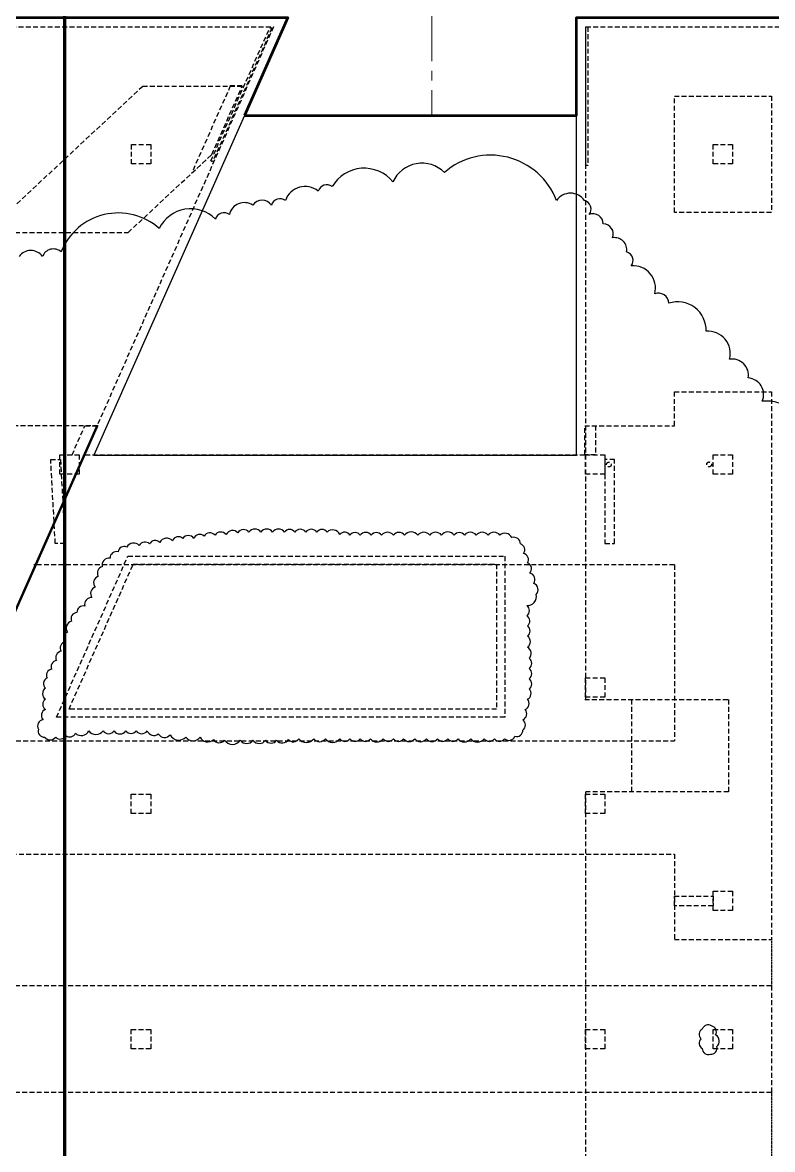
# Model space of a CAD drawing. Header units: inches. Extents: x -26500 to 0, y -3347 to 2257.
# Drawn here: x -23368 to -22440, y -2078 to -683 of the extents above; entities that cross this region are included whole.
import ezdxf

# ---------------------------------------------------------------- set-up
doc = ezdxf.new("R2010")
doc.units = ezdxf.units.IN
doc.header["$LTSCALE"] = 48
doc.header["$MEASUREMENT"] = 0
for name, pattern in [('A104$0$CENTER', [2, 1.25, -0.25, 0.25, -0.25]), ('Matchline$0$DASHED', [0.75, 0.5, -0.25]), ('NB - 5th floor_plan$0$HIDDEN2', [0.1875, 0.125, -0.0625])]:
    doc.linetypes.add(name, pattern=pattern)
for name, color, linetype in [('A104$0$A-ANNO-WEST', 8, 'Continuous'), ('A104$0$A-GRID-GRDP0-15', 8, 'Continuous'), ('Matchline$0$Match Line', 5, 'Matchline$0$DASHED'), ('NB - 5th floor_plan$0$STCCOLS1', 1, 'NB - 5th floor_plan$0$HIDDEN2'), ('NB - 5th floor_plan$0$STCCOLS2', 1, 'NB - 5th floor_plan$0$HIDDEN2'), ('NB - 5th floor_plan$0$STDROPS', 1, 'NB - 5th floor_plan$0$HIDDEN2'), ('NB - 5th floor_plan$0$STPJ', 1, 'NB - 5th floor_plan$0$HIDDEN2'), ('NB - 5th floor_plan$0$STSLABEDGE', 1, 'NB - 5th floor_plan$0$HIDDEN2'), ('NB - 5th floor_plan$0$STSLABNOTCH', 1, 'NB - 5th floor_plan$0$HIDDEN2'), ('NB - 5th floor_plan$0$STWETSTACK', 1, 'NB - 5th floor_plan$0$HIDDEN2'), ('XREF', 7, 'Continuous')]:
    doc.layers.add(name, color=color, linetype=linetype)

# ---------------------------------------------------------------- blocks, each defined once
blk = doc.blocks.new('A104')
at = {"layer": 'A104$0$A-ANNO-WEST', "lineweight": 30}
for p, q in [((-23093.0624, -797.9051), (-23279.2352, -1218.378)), ((-22682.0257, -1218.378), (-22682.0257, -797.9051)), ((-23279.2352, -1218.378, -0.007), (-22682.0257, -1218.378, -0.007))]:
    blk.add_line(p, q, dxfattribs=at)
at = {"layer": 'A104$0$A-ANNO-WEST', "lineweight": 53, "elevation": -0.0001, "flags": 128}
blk.add_lwpolyline([(-23093.0624, -797.9051), (-22682.0257, -797.9051), (-22682.0257, -676.9042), (-21061.0236, -676.9042), (-21061.0236, -2477.9051), (-22682.0257, -2477.9051), (-22682.0257, -2347.1498), (-22682.0257, -2347.1498), (-23779.0217, -2347.1498), (-23779.0217, -2347.1498), (-23837.3562, -2478.8988), (-25502.0254, -2478.9003), (-25502.0236, -2298.3308), (-25518.812, -2282.5399), (-25684.162, -2209.3266), (-25076.0596, -835.9378), (-24911.085, -908.9844), (-24842.0239, -857.4072), (-24842.0259, -676.9042), (-23039.4874, -676.9057), (-23093.0624, -797.9051)], close=True, dxfattribs=at)
at = {"layer": 'A104$0$A-GRID-GRDP0-15', "linetype": 'A104$0$CENTER', "lineweight": 0}
blk.add_line((-22861.0236, 2113.2362), (-22861.0236, -797.9051), dxfattribs=at)
blk = doc.blocks.new('Matchline')
at = {"layer": 'Matchline$0$Match Line', "color": 5, "lineweight": 0, "const_width": 4}
blk.add_lwpolyline([(-23315.6, -250.3), (-23315.6, -3345.5)], dxfattribs=at)
blk = doc.blocks.new('NB - 5th floor_plan')
at = {"layer": 'Defpoints'}
blk.add_lwpolyline([(-22400.2909, -1209.4721, 0.52056705), (-22452.3448, -1151.6749, 0.52056705), (-22452.3448, -1151.6749, 0.52056705), (-22469.6961, -1122.7763, 0.52056705), (-22469.6961, -1122.7763, 0.52056705), (-22492.8311, -1099.6575, 0.52056705), (-22492.8311, -1099.6575, 0.52056705), (-22521.7499, -1064.9792, 0.52056705), (-22521.7499, -1064.9792, 0.52056705), (-22568.02, -1030.3009, 0.52056705), (-22568.02, -1030.3009, 0.52056705), (-22585.3713, -1018.7415, 0.52056705), (-22585.3713, -1018.7415, 0.52056705), (-22614.2901, -984.0632, 0.52056705), (-22614.2901, -984.0632, 0.52056705), (-22620.0739, -966.7241, 0.52056705), (-22620.0739, -966.7241, 0.52056705), (-22637.4251, -949.3849, 0.52056705), (-22637.4251, -949.3849, 0.52056705), (-22648.9927, -932.0458, 0.52056705), (-22648.9927, -932.0458, 0.52056705), (-22666.344, -920.4863, 0.52056705), (-22666.344, -920.4863, 0.52056705), (-22672.1277, -903.1472, 0.52056705), (-22706.8303, -903.1472, 0.52056705), (-22706.8303, -903.1472, 0.52056705), (-22845.6406, -868.4689, 0.52056705), (-22845.6406, -868.4689, 0.52056705), (-22909.2619, -880.0283, 0.52056705), (-22909.2619, -880.0283, 0.52056705), (-22984.4508, -885.808, 0.52056705), (-22984.4508, -885.808, 0.52056705), (-23001.8021, -891.5878, 0.52056705), (-23001.8021, -891.5878, 0.52056705), (-23042.2885, -903.1472, 0.52056705), (-23042.2885, -903.1472, 0.52056705), (-23059.6397, -908.9269, 0.52056705), (-23059.6397, -908.9269, 0.52056705), (-23082.7748, -908.9269, 0.52056705), (-23082.7748, -908.9269, 0.52056705), (-23111.6936, -920.4863, 0.52056705), (-23111.6936, -920.4863, 0.52056705), (-23129.0449, -926.2661, 0.52056705), (-23129.0449, -926.2661, 0.52056705), (-23198.45, -937.8255, 0.52056705), (-23198.45, -937.8255, 0.52056705), (-23319.909, -966.7241, 0.52056705), (-23319.909, -966.7241, 0.52056705), (-23343.044, -972.5038, 0.52056705), (-23343.044, -972.5038, 0.52056705), (-23371.9628, -972.5038, 0.52056705)], format="xyb", dxfattribs=at)
for points in [[(-22732.0236, -1390.6639, 0.52056705), (-22734.9526, -1377.0048, 0.52056705), (-22734.9526, -1377.0048, 0.52056705), (-22739.8342, -1364.3213, 0.52056705), (-22739.8342, -1364.3213, 0.52056705), (-22742.7632, -1351.6378, 0.52056705), (-22742.7632, -1351.6378, 0.52056705), (-22747.6449, -1339.93, 0.52056705), (-22747.6449, -1339.93, 0.52056705), (-22751.5503, -1328.2222, 0.52056705), (-22751.5503, -1328.2222, 0.52056705), (-22762.2899, -1320.4169, 0.52056705), (-22762.2899, -1320.4169, 0.52056705), (-22776.9349, -1317.49, 0.52056705), (-22776.9349, -1317.49, 0.52056705), (-22791.5799, -1317.49, 0.52056705), (-22791.5799, -1317.49, 0.52056705), (-22806.225, -1317.49, 0.52056705), (-22806.225, -1317.49, 0.52056705), (-22820.8699, -1317.49, 0.52056705), (-22820.8699, -1317.49, 0.52056705), (-22833.5623, -1317.49, 0.52056705), (-22833.5623, -1317.49, 0.52056705), (-22849.1836, -1317.49, 0.52056705), (-22849.1836, -1317.49, 0.52056705), (-22863.8287, -1317.49, 0.52056705), (-22863.8287, -1317.49, 0.52056705), (-22878.4736, -1317.49, 0.52056705), (-22878.4736, -1317.49, 0.52056705), (-22895.0714, -1317.49, 0.52056705), (-22895.0714, -1317.49, 0.52056705), (-22908.74, -1317.49, 0.52056705), (-22908.74, -1317.49, 0.52056705), (-22923.385, -1317.49, 0.52056705), (-22923.385, -1317.49, 0.52056705), (-22936.0773, -1317.49, 0.52056705), (-22936.0773, -1317.49, 0.52056705), (-22949.7461, -1317.49, 0.52056705), (-22949.7461, -1317.49, 0.52056705), (-22962.4383, -1317.49, 0.52056705), (-22962.4383, -1317.49, 0.52056705), (-22975.1307, -1316.5144, 0.52056705), (-22975.1307, -1316.5144, 0.52056705), (-22990.752, -1313.5874, 0.52056705), (-22990.752, -1313.5874, 0.52056705), (-23003.4444, -1313.5874, 0.52056705), (-23003.4444, -1313.5874, 0.52056705), (-23017.113, -1313.5874, 0.52056705), (-23017.113, -1313.5874, 0.52056705), (-23030.7818, -1313.5874, 0.52056705), (-23030.7818, -1313.5874, 0.52056705), (-23043.4741, -1313.5874, 0.52056705), (-23043.4741, -1313.5874, 0.52056705), (-23058.1191, -1313.5874, 0.52056705), (-23058.1191, -1313.5874, 0.52056705), (-23072.7641, -1313.5874, 0.52056705), (-23072.7641, -1313.5874, 0.52056705), (-23087.4091, -1313.5874, 0.52056705), (-23087.4091, -1313.5874, 0.52056705), (-23101.0778, -1314.5631, 0.52056705), (-23101.0778, -1314.5631, 0.52056705), (-23115.7228, -1316.5144, 0.52056705), (-23115.7228, -1316.5144, 0.52056705), (-23129.3914, -1317.49, 0.52056705), (-23129.3914, -1317.49, 0.52056705), (-23143.0601, -1318.4656, 0.52056705), (-23143.0601, -1318.4656, 0.52056705), (-23155.7525, -1321.3926, 0.52056705), (-23155.7525, -1321.3926, 0.52056705), (-23169.4212, -1321.3926, 0.52056705), (-23169.4212, -1321.3926, 0.52056705), (-23182.1135, -1324.3196, 0.52056705), (-23182.1135, -1324.3196, 0.52056705), (-23197.7348, -1326.2709, 0.52056705), (-23197.7348, -1326.2709, 0.52056705), (-23210.4272, -1328.2222, 0.52056705), (-23210.4272, -1328.2222, 0.52056705), (-23223.1195, -1330.1735, 0.52056705), (-23223.1195, -1330.1735, 0.52056705), (-23238.7408, -1332.1248, 0.52056705), (-23238.7408, -1332.1248, 0.52056705), (-23249.4805, -1337.9787, 0.52056705), (-23249.4805, -1337.9787, 0.52056705), (-23259.2439, -1345.7839, 0.52056705), (-23259.2439, -1345.7839, 0.52056705), (-23269.0072, -1356.5161, 0.52056705), (-23269.0072, -1356.5161, 0.52056705), (-23273.8888, -1368.2239, 0.52056705), (-23273.8888, -1368.2239, 0.52056705), (-23277.7942, -1381.883, 0.52056705), (-23277.7942, -1381.883, 0.52056705), (-23281.6995, -1394.5665, 0.52056705), (-23281.6995, -1394.5665, 0.52056705), (-23290.4866, -1405.2987, 0.52056705), (-23290.4866, -1405.2987, 0.52056705), (-23300.2499, -1413.1039, 0.52056705), (-23300.2499, -1413.1039, 0.52056705), (-23307.0842, -1423.8361, 0.52056705), (-23307.0842, -1423.8361, 0.52056705), (-23311.9659, -1437.4952, 0.52056705), (-23311.9659, -1437.4952, 0.52056705), (-23314.8949, -1449.203, 0.52056705), (-23314.8949, -1449.203, 0.52056705), (-23319.7766, -1460.9108, 0.52056705), (-23319.7766, -1460.9108, 0.52056705), (-23325.6345, -1472.6186, 0.52056705), (-23325.6345, -1472.6186, 0.52056705), (-23331.4925, -1483.3508, 0.52056705), (-23331.4925, -1483.3508, 0.52056705), (-23337.3506, -1494.083, 0.52056705), (-23337.3506, -1494.083, 0.52056705), (-23339.3032, -1506.7664, 0.52056705), (-23339.3032, -1506.7664, 0.52056705), (-23339.3032, -1520.4256, 0.52056705), (-23339.3032, -1520.4256, 0.52056705), (-23339.3032, -1533.109, 0.52056705), (-23339.3032, -1533.109, 0.52056705), (-23342.2323, -1545.7925, 0.52056705), (-23342.2323, -1545.7925, 0.52056705), (-23348.0902, -1557.5003, 0.52056705), (-23348.0902, -1557.5003, 0.52056705), (-23340.2796, -1567.2569, 0.52056705), (-23340.2796, -1567.2569, 0.52056705), (-23326.6109, -1567.2569, 0.52056705), (-23326.6109, -1567.2569, 0.52056705), (-23313.9186, -1565.3056, 0.52056705), (-23313.9186, -1565.3056, 0.52056705), (-23302.2025, -1562.3786, 0.52056705), (-23302.2025, -1562.3786, 0.52056705), (-23285.6049, -1559.4517, 0.52056705), (-23285.6049, -1559.4517, 0.52056705), (-23268.0309, -1559.4517, 0.52056705), (-23268.0309, -1559.4517, 0.52056705), (-23254.3622, -1559.4517, 0.52056705), (-23254.3622, -1559.4517, 0.52056705), (-23239.7172, -1559.4517, 0.52056705), (-23239.7172, -1559.4517, 0.52056705), (-23227.0249, -1559.4517, 0.52056705), (-23227.0249, -1559.4517, 0.52056705), (-23213.3562, -1559.4517, 0.52056705), (-23213.3562, -1559.4517, 0.52056705), (-23199.6875, -1563.3543, 0.52056705), (-23199.6875, -1563.3543, 0.52056705), (-23185.0425, -1564.3299, 0.52056705), (-23185.0425, -1564.3299, 0.52056705), (-23165.5158, -1567.2569, 0.52056705), (-23165.5158, -1567.2569, 0.52056705), (-23147.9418, -1567.2569, 0.52056705), (-23147.9418, -1567.2569, 0.52056705), (-23131.3441, -1570.1838, 0.52056705), (-23131.3441, -1570.1838, 0.52056705), (-23117.6755, -1571.1595, 0.52056705), (-23117.6755, -1571.1595, 0.52056705), (-23098.1488, -1571.1595, 0.52056705), (-23098.1488, -1571.1595, 0.52056705), (-23082.5274, -1571.1595, 0.52056705), (-23082.5274, -1571.1595, 0.52056705), (-23066.9061, -1571.1595, 0.52056705), (-23066.9061, -1571.1595, 0.52056705), (-23053.2374, -1571.1595, 0.52056705), (-23053.2374, -1571.1595, 0.52056705), (-23038.5924, -1570.1838, 0.52056705), (-23038.5924, -1570.1838, 0.52056705), (-23025.9001, -1569.2082, 0.52056705), (-23025.9001, -1569.2082, 0.52056705), (-23007.3498, -1569.2082, 0.52056705), (-23007.3498, -1569.2082, 0.52056705), (-22992.7047, -1569.2082, 0.52056705), (-22992.7047, -1569.2082, 0.52056705), (-22975.1307, -1569.2082, 0.52056705), (-22975.1307, -1569.2082, 0.52056705), (-22962.4383, -1569.2082, 0.52056705), (-22962.4383, -1569.2082, 0.52056705), (-22949.7461, -1569.2082, 0.52056705), (-22949.7461, -1569.2082, 0.52056705), (-22937.0537, -1569.2082, 0.52056705), (-22937.0537, -1569.2082, 0.52056705), (-22921.4324, -1569.2082, 0.52056705), (-22921.4324, -1569.2082, 0.52056705), (-22908.74, -1569.2082, 0.52056705), (-22908.74, -1569.2082, 0.52056705), (-22896.0477, -1569.2082, 0.52056705), (-22896.0477, -1569.2082, 0.52056705), (-22882.379, -1569.2082, 0.52056705), (-22882.379, -1569.2082, 0.52056705), (-22867.734, -1569.2082, 0.52056705), (-22867.734, -1569.2082, 0.52056705), (-22854.0653, -1569.2082, 0.52056705), (-22854.0653, -1569.2082, 0.52056705), (-22841.373, -1569.2082, 0.52056705), (-22841.373, -1569.2082, 0.52056705), (-22828.6806, -1569.2082, 0.52056705), (-22828.6806, -1569.2082, 0.52056705), (-22813.0593, -1569.2082, 0.52056705), (-22813.0593, -1569.2082, 0.52056705), (-22796.4616, -1569.2082, 0.52056705), (-22796.4616, -1569.2082, 0.52056705), (-22783.7693, -1569.2082, 0.52056705), (-22783.7693, -1569.2082, 0.52056705), (-22771.0769, -1569.2082, 0.52056705), (-22771.0769, -1569.2082, 0.52056705), (-22758.3846, -1566.2812, 0.52056705), (-22758.3846, -1566.2812, 0.52056705), (-22748.6213, -1558.476, 0.52056705), (-22748.6213, -1558.476, 0.52056705), (-22748.6213, -1545.7925, 0.52056705), (-22748.6213, -1545.7925, 0.52056705), (-22745.6923, -1533.109, 0.52056705), (-22745.6923, -1533.109, 0.52056705), (-22742.7632, -1520.4256, 0.52056705), (-22742.7632, -1520.4256, 0.52056705), (-22740.8106, -1507.7421, 0.52056705), (-22740.8106, -1507.7421, 0.52056705), (-22740.8106, -1495.0586, 0.52056705), (-22740.8106, -1495.0586, 0.52056705), (-22740.8106, -1482.3751, 0.52056705), (-22740.8106, -1482.3751, 0.52056705), (-22740.8106, -1469.6917, 0.52056705), (-22740.8106, -1469.6917, 0.52056705), (-22742.7632, -1456.0325, 0.52056705), (-22742.7632, -1456.0325, 0.52056705), (-22742.7632, -1442.3734, 0.52056705), (-22742.7632, -1442.3734, 0.52056705), (-22742.7632, -1429.69, 0.52056705), (-22742.7632, -1429.69, 0.52056705), (-22743.7396, -1417.0065, 0.52056705), (-22743.7396, -1417.0065, 0.52056705), (-22743.7396, -1404.323, 0.52056705), (-22743.7396, -1404.323, 0.52056705)], [(-22509.9616, -1935.6746, 0.52056705), (-22515.1247, -1924.7365, 0.52056705), (-22515.1247, -1924.7365, 0.52056705), (-22526.4835, -1928.6577, 0.52056705), (-22526.4835, -1928.6577, 0.52056705), (-22528.1356, -1940.6276, 0.52056705), (-22528.1356, -1940.6276, 0.52056705), (-22526.4835, -1952.5976, 0.52056705), (-22526.4835, -1952.5976, 0.52056705), (-22516.3639, -1959.6144, 0.52056705), (-22516.3639, -1959.6144, 0.52056705), (-22508.516, -1950.3274, 0.52056705), (-22508.516, -1950.3274, 0.52056705)]]:
    blk.add_lwpolyline(points, format="xyb", close=True, dxfattribs=at)
at = {"layer": 'NB - 5th floor_plan$0$STCCOLS1', "color": 1, "linetype": 'NB - 5th floor_plan$0$HIDDEN2'}
for points in [[(-23232.8552, -833.9051), (-23208.8552, -833.9051), (-23208.8552, -857.9051), (-23232.8552, -857.9051)], [(-22513.0236, -833.905), (-22489.0236, -833.905), (-22489.0236, -857.9051), (-22513.0236, -857.9051)], [(-22513.0236, -1217.9051), (-22489.0236, -1217.9051), (-22489.0236, -1241.9051), (-22513.0236, -1241.9051)], [(-22671.0236, -1493.9051), (-22647.0236, -1493.9051), (-22647.0236, -1517.9051), (-22671.0236, -1517.9051)], [(-22671.0236, -1637.9051), (-22647.0236, -1637.9051), (-22647.0236, -1661.9051), (-22671.0236, -1661.9051)], [(-22513.0236, -1757.9051), (-22489.0236, -1757.9051), (-22489.0236, -1781.9051), (-22513.0236, -1781.9051)], [(-22513.0236, -1928.9051), (-22489.0236, -1928.9051), (-22489.0236, -1952.905), (-22513.0236, -1952.905)]]:
    blk.add_lwpolyline(points, close=True, dxfattribs=at)
at = {"layer": 'NB - 5th floor_plan$0$STCCOLS2', "color": 1, "linetype": 'NB - 5th floor_plan$0$HIDDEN2'}
for points in [[(-23321.3939, -1217.9051), (-23297.3939, -1217.9051), (-23297.3939, -1241.9051), (-23321.3939, -1241.9051)], [(-22671.0236, -1217.9051), (-22647.0236, -1217.9051), (-22647.0236, -1241.9051), (-22671.0236, -1241.9051)], [(-23233.0236, -1637.9051), (-23209.0236, -1637.9051), (-23209.0236, -1661.9051), (-23233.0236, -1661.9051)], [(-23233.0236, -1637.9051), (-23209.0236, -1637.9051), (-23209.0236, -1661.9051), (-23233.0236, -1661.9051)], [(-23233.0236, -1928.9051), (-23209.0236, -1928.9051), (-23209.0236, -1952.9051), (-23233.0236, -1952.9051)], [(-23233.0236, -1928.9051), (-23209.0236, -1928.9051), (-23209.0236, -1952.9051), (-23233.0236, -1952.9051)], [(-22671.0236, -1928.9051), (-22647.0236, -1928.9051), (-22647.0236, -1952.9051), (-22671.0236, -1952.9051)]]:
    blk.add_lwpolyline(points, close=True, dxfattribs=at)
at = {"layer": 'NB - 5th floor_plan$0$STDROPS', "color": 1, "linetype": 'NB - 5th floor_plan$0$HIDDEN2'}
for p, q in [((-22441.0236, -1139.9052), (-22441.0236, -1817.9051)), ((-23274.0162, -1181.884), (-23399.7643, -1181.884)), ((-22561.0237, -1354.0629, 0), (-23353.4651, -1354.0635, 0)), ((-22561.0237, -1354.0629, 0), (-22561.0234, -1571.9152, 0)), ((-23447.8068, -1571.9162, 0), (-22561.0237, -1571.9152, 0)), ((-23447.8068, -1571.9162, 0), (-22561.0237, -1571.9152, 0)), ((-23444.01, -1711.9426, 0), (-22561.0237, -1711.9416, 0)), ((-22561.0237, -1711.9416), (-22561.0237, -1817.9051)), ((-22561.0237, -1817.9051), (-22441.0236, -1817.9051)), ((-23317.0236, -1874.9051), (-23675.8917, -1874.9051)), ((-22441.0236, -1874.9051), (-23317.0236, -1874.9051)), ((-22441.0236, -1874.9051), (-22441.0236, -2006.9051)), ((-23317.0236, -2006.9051), (-23734.3136, -2006.9051)), ((-22441.0236, -2006.9051), (-23317.0236, -2006.9051))]:
    blk.add_line(p, q, dxfattribs=at)
at = {"layer": 'NB - 5th floor_plan$0$STDROPS', "color": 1, "linetype": 'NB - 5th floor_plan$0$HIDDEN2', "ltscale": 0.2}
for p, q in [((-22441.0236, -1817.9051), (-22441.0236, -1874.9051)), ((-22441.0236, -2006.9051), (-22441.0236, -2381.9051))]:
    blk.add_line(p, q, dxfattribs=at)
at = {"layer": 'NB - 5th floor_plan$0$STDROPS', "color": 1, "linetype": 'NB - 5th floor_plan$0$HIDDEN2'}
for points in [[(-23095.9889, -761.9052), (-23218.9592, -761.9052), (-23412.8878, -942.9052), (-23237.0168, -942.9052), (-23133.2483, -846.0546)], [(-22561.0236, -917.9051), (-22561.0236, -773.9051), (-22441.0236, -773.9051), (-22441.0236, -917.9051)]]:
    blk.add_lwpolyline(points, close=True, dxfattribs=at)
blk.add_lwpolyline([(-22672.0236, -1181.8839), (-22561.0237, -1181.8839), (-22561.0237, -1139.9052), (-22441.0236, -1139.9052)], dxfattribs=at)
at = {"layer": 'NB - 5th floor_plan$0$STPJ', "color": 1, "linetype": 'NB - 5th floor_plan$0$HIDDEN2', "ltscale": 0.7, "const_width": 3}
blk.add_lwpolyline([(-23795.6023, -2357.4047), (-23275.1098, -1181.8839)], dxfattribs=at)
at = {"layer": 'NB - 5th floor_plan$0$STSLABEDGE', "color": 1, "linetype": 'NB - 5th floor_plan$0$HIDDEN2'}
for p, q in [((-22672.0234, -1218.378), (-23293.1823, -1218.378)), ((-22614.0233, -1520.9051), (-22614.0233, -1634.9051))]:
    blk.add_line(p, q, dxfattribs=at)
for points in [[(-25490.5236, -2467.4002), (-25490.5236, -2293.3598), (-25512.3621, -2272.8189), (-25668.988, -2203.4677), (-25070.199, -851.1145), (-24909.5917, -922.2223), (-24830.5239, -863.1718), (-24830.5239, -688.4041), (-23057.1582, -688.4041), (-23426.9418, -1524.4203)], [(-22670.5234, -1520.9051), (-22670.5234, -688.4051), (-21071.5215, -688.4051), (-21071.5215, -2467.4072), (-22670.5228, -2467.4072), (-22670.5228, -1634.9051)], [(-22672.0236, -1520.9051), (-22494.0233, -1520.9051), (-22494.0233, -1634.9051), (-22670.5234, -1634.9051)]]:
    blk.add_lwpolyline(points, dxfattribs=at)
for points in [[(-23325.4766, -1542.658), (-23237.27, -1343.3605), (-22771.0233, -1343.3605), (-22771.0233, -1542.658)], [(-23310.1165, -1532.658), (-23230.7603, -1353.3605), (-22781.0233, -1353.3605), (-22781.0233, -1532.658)]]:
    blk.add_lwpolyline(points, close=True, dxfattribs=at)
at = {"layer": 'NB - 5th floor_plan$0$STSLABNOTCH', "color": 1, "linetype": 'NB - 5th floor_plan$0$HIDDEN2'}
for points in [[(-23134.6595, -854.1828), (-23061.8108, -689.6557), (-23059.0767, -689.6557), (-23132.3736, -855.1949)], [(-22668.0236, -688.4053), (-22668.0232, -859.9052), (-22670.5232, -859.9052), (-22670.5236, -688.4052)], [(-23158.4113, -869.54), (-23133.2483, -846.0546), (-23095.7648, -761.3989), (-23110.5289, -761.3989)], [(-22672.0234, -1181.8839), (-22658.5234, -1181.8839), (-22658.5234, -1217.9051), (-22672.0234, -1217.9051)], [(-22635.0577, -1223.9051), (-22647.0577, -1223.9051), (-22647.0577, -1327.593), (-22635.0577, -1327.593)], [(-22513.0236, -1775.9052), (-22561.0237, -1775.9052), (-22561.0237, -1763.9052), (-22513.0236, -1763.9052)]]:
    blk.add_lwpolyline(points, close=True, dxfattribs=at)
at = {"layer": 'NB - 5th floor_plan$0$STSLABNOTCH', "color": 1, "linetype": 'NB - 5th floor_plan$0$HIDDEN2', "elevation": 0}
blk.add_lwpolyline([(-23306.3701, -1217.9051), (-23290.4208, -1181.884), (-23275.6566, -1181.8839), (-23297.3939, -1230.9772)], dxfattribs=at)
blk.add_lwpolyline([(-23332.7651, -1223.9051), (-23320.7472, -1223.9051), (-23315.0882, -1327.5935), (-23327.1061, -1327.5934)], close=True, dxfattribs=at)
at = {"layer": 'NB - 5th floor_plan$0$STWETSTACK', "color": 1, "linetype": 'NB - 5th floor_plan$0$HIDDEN2'}
for centre in [(-22642.0236, -1229.9051), (-22518.0236, -1229.7572)]:
    blk.add_circle(centre, 3, dxfattribs=at)

msp = doc.modelspace()

# ---------------------------------------------------------------- block references
at = {"layer": 'XREF'}
for name in ['A104', 'Matchline', 'NB - 5th floor_plan']:
    msp.add_blockref(name, (0, 0), dxfattribs=at)

doc.saveas('drawing.dxf')
